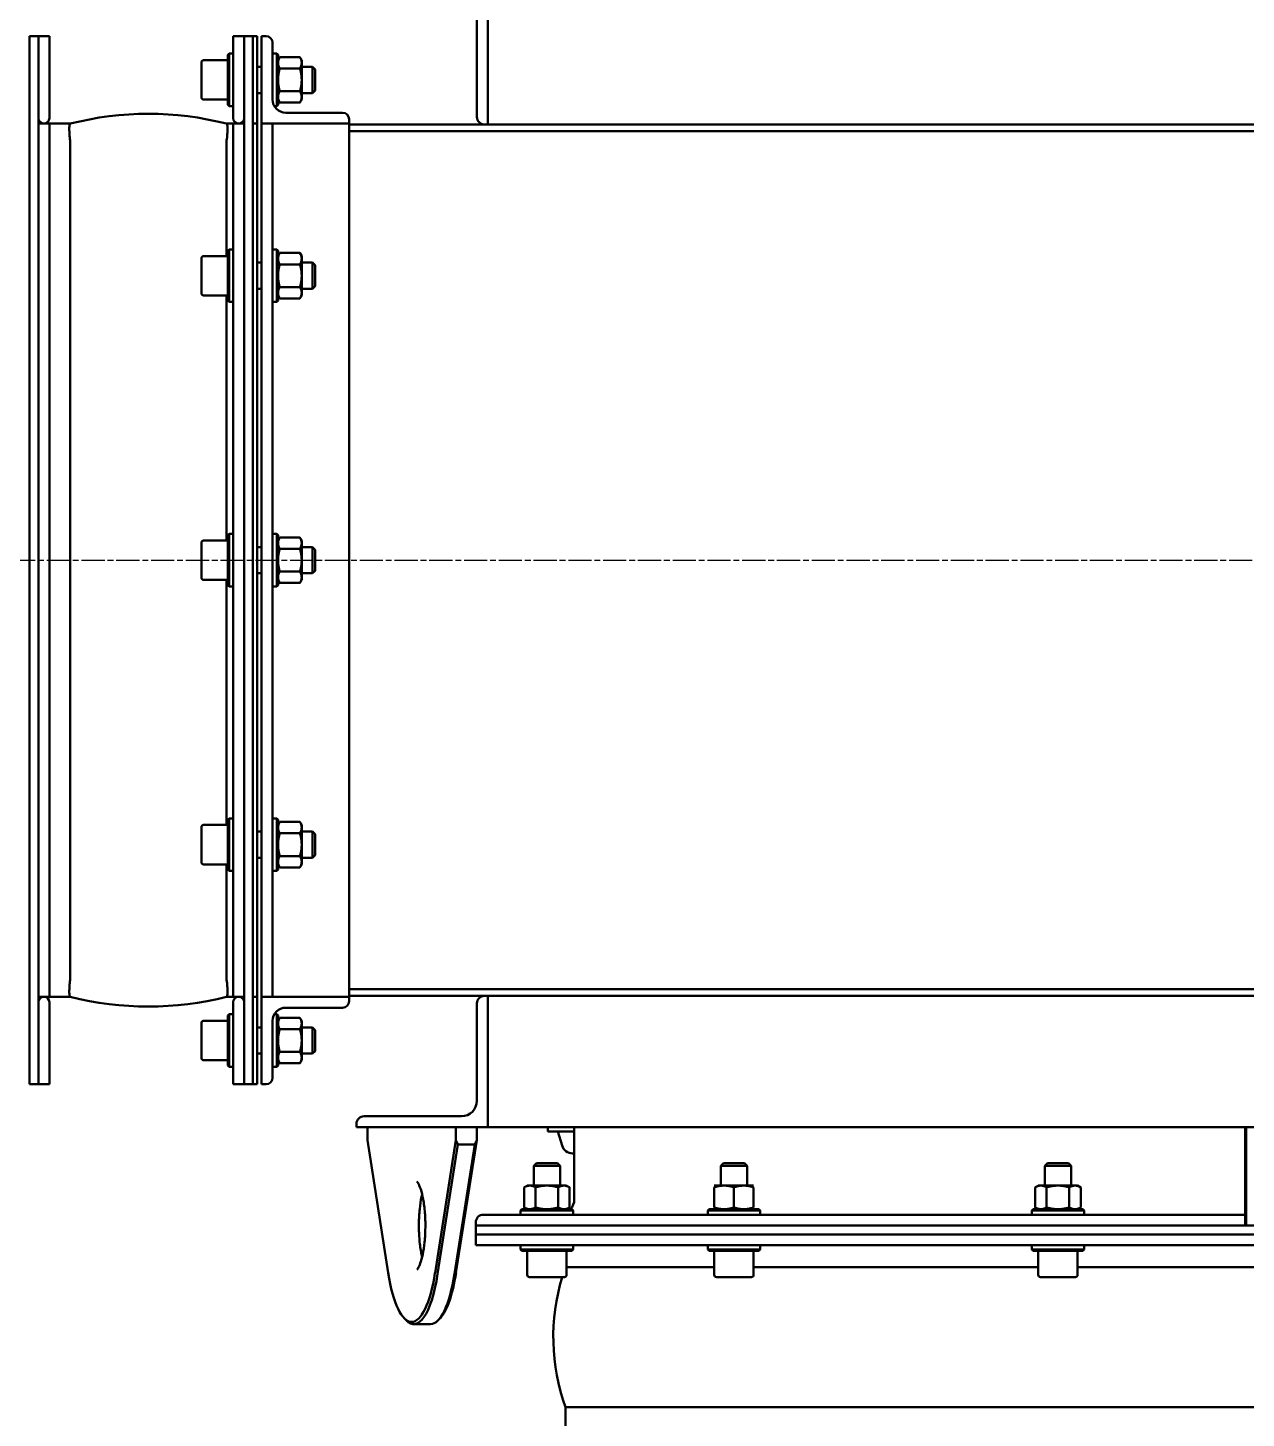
# Model space of a CAD drawing. Header units: metres. Extents: x 31500 to 1073645, y -1029792 to 61053.
# Drawn here: x 116007.9 to 116305.7, y -553269.7 to -552929.7 of the extents above; entities that cross this region are included whole.
import ezdxf

# ---------------------------------------------------------------- set-up
doc = ezdxf.new("R2010")
doc.units = ezdxf.units.M
doc.linetypes.add('CHAIN', pattern=[0.3543, 0.2362, -0.0295, 0.0591, -0.0295])
doc.layers.add('Osa(ISO)', color=6, linetype='Continuous', lineweight=25, true_color=0xff00ff)
doc.layers.add('Viditelné hrany(ISO)', color=7, linetype='Continuous', lineweight=50)

msp = doc.modelspace()

# ---------------------------------------------------------------- linework, layer by layer
at = {"layer": 'Osa(ISO)', "linetype": 'CHAIN', "ltscale": 23.990969}
msp.add_line((108651.55, -553059.91), (116930.15, -553059.91), dxfattribs=at)
at = {"layer": 'Viditelné hrany(ISO)'}
for p, q in [((116120.35, -552921.3), (116120.35, -552953.4)), ((116117.68, -552951.53), (116117.68, -552927.72)), ((116008.36, -552933.92), (116008.36, -552931.78)), ((116010.5, -552931.78), (116008.36, -552931.78)), ((116013.18, -552931.78), (116010.5, -552931.78)), ((116010.5, -552951.84), (116010.5, -552931.78)), ((116013.18, -552951.84), (116013.18, -552931.78)), ((116060.79, -552931.78), (116058.12, -552931.78)), ((116058.12, -552951.84), (116058.12, -552931.78)), ((116060.79, -552951.84), (116060.79, -552931.78)), ((116062.93, -552931.78), (116060.79, -552931.78)), ((116062.93, -552931.78), (116064, -552931.78)), ((116062.93, -552931.78), (116062.93, -552953.18)), ((116064, -552931.78), (116064, -552953.18)), ((116066.14, -552931.78), (116065.07, -552931.78)), ((116065.07, -552931.78), (116065.07, -552953.18)), ((116008.36, -552933.92), (116008.36, -553185.9)), ((116067.75, -552947.29), (116067.75, -552933.38)), ((116050.36, -552946.76), (116050.36, -552938.2)), ((116056.78, -552937.66), (116050.89, -552937.66)), ((116056.78, -552936.39), (116057.11, -552936.06)), ((116056.78, -552948.56), (116056.78, -552936.39)), ((116057.11, -552936.06), (116057.11, -552948.9)), ((116057.11, -552936.06), (116058.12, -552936.06)), ((116064, -552939.27), (116065.07, -552939.27)), ((116068.75, -552936.06), (116067.75, -552936.06)), ((116068.75, -552948.9), (116068.75, -552936.06)), ((116069.08, -552936.39), (116068.75, -552936.06)), ((116069.08, -552936.39), (116069.08, -552948.56)), ((116069.08, -552937.66), (116069.51, -552936.92)), ((116069.51, -552936.92), (116074.43, -552936.92)), ((116074.86, -552937.66), (116074.43, -552936.92)), ((116074.86, -552937.66), (116074.86, -552938.31)), ((116074.86, -552938.31), (116074.86, -552942.48)), ((116074.86, -552939.27), (116077.54, -552939.27)), ((116077.54, -552945.69), (116077.54, -552939.27)), ((116078.18, -552939.91), (116077.54, -552939.27)), ((116069.51, -552939.7), (116074.43, -552939.7)), ((116074.86, -552946.65), (116074.86, -552942.48)), ((116078.18, -552939.91), (116078.18, -552945.05)), ((116064, -552945.69), (116065.07, -552945.69)), ((116069.51, -552945.26), (116074.43, -552945.26)), ((116074.86, -552945.69), (116077.54, -552945.69)), ((116078.18, -552945.05), (116077.54, -552945.69)), ((116056.78, -552947.29), (116050.89, -552947.29)), ((116056.78, -552948.56), (116057.11, -552948.9)), ((116057.11, -552948.9), (116058.12, -552948.9)), ((116068.75, -552948.9), (116068.18, -552948.9)), ((116069.08, -552948.56), (116068.75, -552948.9)), ((116069.08, -552947.29), (116069.51, -552948.04)), ((116069.51, -552948.04), (116074.43, -552948.04)), ((116074.86, -552947.29), (116074.43, -552948.04)), ((116074.86, -552946.65), (116074.86, -552947.29)), ((116010.5, -552951.84), (116010.5, -552953.18)), ((116060.79, -552951.84), (116060.79, -552953.18)), ((116084.87, -552950.5), (116070.96, -552950.5)), ((116086.47, -552953.18), (116086.47, -552952.11)), ((116010.5, -553166.64), (116010.5, -552953.18)), ((116013.18, -552953.18), (116010.5, -552953.18)), ((116013.18, -553166.64), (116013.18, -552953.18)), ((116018.26, -552953.18), (116013.18, -552953.18)), ((116058.12, -552953.18), (116056.51, -552953.18)), ((116058.12, -553166.64), (116058.12, -552953.18)), ((116060.79, -552953.18), (116058.12, -552953.18)), ((116060.79, -553166.64), (116060.79, -552953.18)), ((116062.93, -552953.18), (116064, -552953.18)), ((116062.93, -552953.18), (116064, -552953.18)), ((116062.93, -552953.18), (116062.93, -553166.64)), ((116064, -552953.18), (116064, -553166.64)), ((116066.14, -552953.18), (116065.07, -552953.18)), ((116065.07, -552953.18), (116065.07, -553166.64)), ((116065.07, -552953.18), (116086.47, -552953.18)), ((116067.75, -552953.18), (116067.75, -553166.64)), ((116086.47, -552953.18), (116086.47, -553166.64)), ((116086.47, -552953.4), (116279.31, -552953.4)), ((116086.47, -552955), (116279.4, -552955)), ((116477.45, -552953.4), (116279.31, -552953.4)), ((116533.62, -552955), (116279.4, -552955)), ((116018.26, -552957.46), (116018.26, -553162.36)), ((116056.51, -552957.46), (116056.51, -552985.55)), ((116050.36, -552994.64), (116050.36, -552986.08)), ((116056.78, -552985.55), (116050.89, -552985.55)), ((116056.78, -552984.27), (116057.11, -552983.94)), ((116056.78, -552996.45), (116056.78, -552984.27)), ((116057.11, -552983.94), (116057.11, -552996.78)), ((116057.11, -552983.94), (116058.12, -552983.94)), ((116068.75, -552983.94), (116067.75, -552983.94)), ((116068.75, -552996.78), (116068.75, -552983.94)), ((116069.08, -552984.27), (116068.75, -552983.94)), ((116069.08, -552984.27), (116069.08, -552996.45)), ((116069.08, -552985.55), (116069.51, -552984.8)), ((116069.51, -552984.8), (116074.43, -552984.8)), ((116074.86, -552985.55), (116074.43, -552984.8)), ((116074.86, -552985.55), (116074.86, -552986.19)), ((116074.86, -552986.19), (116074.86, -552990.36)), ((116064, -552987.15), (116065.07, -552987.15)), ((116069.51, -552987.58), (116074.43, -552987.58)), ((116074.86, -552987.15), (116077.54, -552987.15)), ((116077.54, -552993.57), (116077.54, -552987.15)), ((116078.18, -552987.79), (116077.54, -552987.15)), ((116078.18, -552987.79), (116078.18, -552992.93)), ((116064, -552993.57), (116065.07, -552993.57)), ((116069.51, -552993.14), (116074.43, -552993.14)), ((116074.86, -552994.53), (116074.86, -552990.36)), ((116074.86, -552993.57), (116077.54, -552993.57)), ((116078.18, -552992.93), (116077.54, -552993.57)), ((116056.78, -552995.18), (116050.89, -552995.18)), ((116056.51, -552995.18), (116056.51, -553055.1)), ((116056.78, -552996.45), (116057.11, -552996.78)), ((116057.11, -552996.78), (116058.12, -552996.78)), ((116068.75, -552996.78), (116067.75, -552996.78)), ((116069.08, -552996.45), (116068.75, -552996.78)), ((116069.08, -552995.18), (116069.51, -552995.92)), ((116069.51, -552995.92), (116074.43, -552995.92)), ((116074.86, -552995.18), (116074.43, -552995.92)), ((116074.86, -552994.53), (116074.86, -552995.18)), ((116056.78, -553053.82), (116057.11, -553053.49)), ((116056.78, -553066), (116056.78, -553053.82)), ((116057.11, -553053.49), (116057.11, -553066.33)), ((116057.11, -553053.49), (116058.12, -553053.49)), ((116068.75, -553053.49), (116067.75, -553053.49)), ((116068.75, -553066.33), (116068.75, -553053.49)), ((116069.08, -553053.82), (116068.75, -553053.49)), ((116069.08, -553053.82), (116069.08, -553066)), ((116069.08, -553055.1), (116069.51, -553054.35)), ((116069.51, -553054.35), (116074.43, -553054.35)), ((116074.86, -553055.1), (116074.43, -553054.35)), ((116050.36, -553064.19), (116050.36, -553055.63)), ((116056.78, -553055.1), (116050.89, -553055.1)), ((116064, -553056.7), (116065.07, -553056.7)), ((116069.51, -553057.13), (116074.43, -553057.13)), ((116074.86, -553055.1), (116074.86, -553055.74)), ((116074.86, -553055.74), (116074.86, -553059.91)), ((116074.86, -553056.7), (116077.54, -553056.7)), ((116077.54, -553063.12), (116077.54, -553056.7)), ((116078.18, -553057.34), (116077.54, -553056.7)), ((116078.18, -553057.34), (116078.18, -553062.48)), ((116074.86, -553064.08), (116074.86, -553059.91)), ((116056.78, -553064.73), (116050.89, -553064.73)), ((116056.51, -553064.73), (116056.51, -553124.65)), ((116064, -553063.12), (116065.07, -553063.12)), ((116069.08, -553064.73), (116069.51, -553065.47)), ((116069.51, -553062.69), (116074.43, -553062.69)), ((116074.86, -553064.73), (116074.43, -553065.47)), ((116074.86, -553063.12), (116077.54, -553063.12)), ((116074.86, -553064.08), (116074.86, -553064.73)), ((116078.18, -553062.48), (116077.54, -553063.12)), ((116056.78, -553066), (116057.11, -553066.33)), ((116057.11, -553066.33), (116058.12, -553066.33)), ((116068.75, -553066.33), (116067.75, -553066.33)), ((116069.08, -553066), (116068.75, -553066.33)), ((116069.51, -553065.47), (116074.43, -553065.47)), ((116050.36, -553133.74), (116050.36, -553125.18)), ((116056.78, -553124.65), (116050.89, -553124.65)), ((116056.78, -553123.37), (116057.11, -553123.04)), ((116056.78, -553135.55), (116056.78, -553123.37)), ((116057.11, -553123.04), (116057.11, -553135.88)), ((116057.11, -553123.04), (116058.12, -553123.04)), ((116064, -553126.25), (116065.07, -553126.25)), ((116068.75, -553123.04), (116067.75, -553123.04)), ((116068.75, -553135.88), (116068.75, -553123.04)), ((116069.08, -553123.37), (116068.75, -553123.04)), ((116069.08, -553123.37), (116069.08, -553135.55)), ((116069.08, -553124.65), (116069.51, -553123.9)), ((116069.51, -553123.9), (116074.43, -553123.9)), ((116074.86, -553124.65), (116074.43, -553123.9)), ((116074.86, -553124.65), (116074.86, -553125.29)), ((116074.86, -553125.29), (116074.86, -553129.46)), ((116074.86, -553126.25), (116077.54, -553126.25)), ((116077.54, -553132.67), (116077.54, -553126.25)), ((116078.18, -553126.89), (116077.54, -553126.25)), ((116069.51, -553126.68), (116074.43, -553126.68)), ((116074.86, -553133.63), (116074.86, -553129.46)), ((116078.18, -553126.89), (116078.18, -553132.03)), ((116064, -553132.67), (116065.07, -553132.67)), ((116069.51, -553132.24), (116074.43, -553132.24)), ((116074.86, -553132.67), (116077.54, -553132.67)), ((116078.18, -553132.03), (116077.54, -553132.67)), ((116056.78, -553134.28), (116050.89, -553134.28)), ((116056.51, -553134.28), (116056.51, -553162.36)), ((116056.78, -553135.55), (116057.11, -553135.88)), ((116057.11, -553135.88), (116058.12, -553135.88)), ((116068.75, -553135.88), (116067.75, -553135.88)), ((116069.08, -553135.55), (116068.75, -553135.88)), ((116069.08, -553134.28), (116069.51, -553135.02)), ((116069.51, -553135.02), (116074.43, -553135.02)), ((116074.86, -553134.28), (116074.43, -553135.02)), ((116074.86, -553133.63), (116074.86, -553134.28)), ((116013.18, -553166.64), (116010.5, -553166.64)), ((116010.5, -553166.64), (116010.5, -553167.98)), ((116013.18, -553166.64), (116018.26, -553166.64)), ((116056.51, -553166.64), (116058.12, -553166.64)), ((116060.79, -553166.64), (116058.12, -553166.64)), ((116060.79, -553166.64), (116060.79, -553167.98)), ((116062.93, -553166.64), (116064, -553166.64)), ((116062.93, -553188.04), (116062.93, -553166.64)), ((116062.93, -553166.64), (116064, -553166.64)), ((116064, -553188.04), (116064, -553166.64)), ((116066.14, -553166.64), (116065.07, -553166.64)), ((116065.07, -553166.64), (116086.47, -553166.64)), ((116065.07, -553188.04), (116065.07, -553166.64)), ((116086.47, -553164.82), (116279.4, -553164.82)), ((116086.47, -553166.42), (116279.31, -553166.42)), ((116086.47, -553166.64), (116086.47, -553167.71)), ((116120.35, -553166.42), (116120.35, -553198.52)), ((116477.45, -553166.42), (116279.31, -553166.42)), ((116533.62, -553164.82), (116279.4, -553164.82)), ((116010.5, -553188.04), (116010.5, -553167.98)), ((116013.18, -553188.04), (116013.18, -553167.98)), ((116058.12, -553188.04), (116058.12, -553167.98)), ((116060.79, -553188.04), (116060.79, -553167.98)), ((116084.87, -553169.32), (116070.96, -553169.32)), ((116117.68, -553192.1), (116117.68, -553168.29)), ((116050.36, -553181.62), (116050.36, -553173.06)), ((116056.78, -553172.53), (116050.89, -553172.53)), ((116056.78, -553171.26), (116057.11, -553170.92)), ((116056.78, -553183.43), (116056.78, -553171.26)), ((116057.11, -553170.92), (116057.11, -553183.76)), ((116057.11, -553170.92), (116058.12, -553170.92)), ((116067.75, -553172.53), (116067.75, -553186.44)), ((116068.75, -553170.92), (116068.18, -553170.92)), ((116068.75, -553183.76), (116068.75, -553170.92)), ((116069.08, -553171.26), (116068.75, -553170.92)), ((116069.08, -553171.26), (116069.08, -553183.43)), ((116069.08, -553172.53), (116069.51, -553171.78)), ((116069.51, -553171.78), (116074.43, -553171.78)), ((116074.86, -553172.53), (116074.43, -553171.78)), ((116074.86, -553172.53), (116074.86, -553173.17)), ((116074.86, -553173.17), (116074.86, -553177.34)), ((116064, -553174.13), (116065.07, -553174.13)), ((116069.51, -553174.56), (116074.43, -553174.56)), ((116074.86, -553174.13), (116077.54, -553174.13)), ((116077.54, -553180.55), (116077.54, -553174.13)), ((116078.18, -553174.77), (116077.54, -553174.13)), ((116078.18, -553174.77), (116078.18, -553179.91)), ((116064, -553180.55), (116065.07, -553180.55)), ((116069.51, -553180.12), (116074.43, -553180.12)), ((116074.86, -553181.51), (116074.86, -553177.34)), ((116074.86, -553180.55), (116077.54, -553180.55)), ((116078.18, -553179.91), (116077.54, -553180.55)), ((116056.78, -553182.16), (116050.89, -553182.16)), ((116056.78, -553183.43), (116057.11, -553183.76)), ((116057.11, -553183.76), (116058.12, -553183.76)), ((116068.75, -553183.76), (116067.75, -553183.76)), ((116069.08, -553183.43), (116068.75, -553183.76)), ((116069.08, -553182.16), (116069.51, -553182.9)), ((116069.51, -553182.9), (116074.43, -553182.9)), ((116074.86, -553182.16), (116074.43, -553182.9)), ((116074.86, -553181.51), (116074.86, -553182.16)), ((116008.36, -553188.04), (116008.36, -553185.9)), ((116008.36, -553188.04), (116010.5, -553188.04)), ((116013.18, -553188.04), (116010.5, -553188.04)), ((116060.79, -553188.04), (116058.12, -553188.04)), ((116060.79, -553188.04), (116062.93, -553188.04)), ((116062.93, -553188.04), (116064, -553188.04)), ((116066.14, -553188.04), (116065.07, -553188.04)), ((116090.12, -553195.85), (116113.93, -553195.85)), ((116088.25, -553198.52), (116088.25, -553197.72)), ((116120.35, -553198.52), (116088.25, -553198.52)), ((116090.93, -553201.71), (116090.93, -553198.52)), ((116112.54, -553198.52), (116112.54, -553201.71)), ((116117.68, -553198.52), (116117.68, -553201.71)), ((116120.35, -553198.52), (116490.57, -553198.52)), ((116135.06, -553198.52), (116135.06, -553199.59)), ((116141.48, -553199.59), (116135.06, -553199.59)), ((116138.5, -553203.04), (116137.46, -553199.59)), ((116141.48, -553216.18), (116141.48, -553198.52)), ((116305.46, -553198.52), (116305.46, -553216.18)), ((116305.74, -553222.6), (116305.74, -553198.52)), ((116305.75, -553198.52), (116305.75, -553216.18)), ((116096.02, -553234.15), (116090.93, -553201.71)), ((116112.54, -553201.71), (116107.45, -553234.15)), ((116108.09, -553234.42), (116113.05, -553202.8)), ((116117.16, -553202.8), (116112.2, -553234.42)), ((116113.05, -553202.8), (116112.54, -553201.71)), ((116112.58, -553234.15), (116117.68, -553201.71)), ((116113.05, -553202.8), (116117.16, -553202.8)), ((116117.68, -553201.71), (116117.16, -553202.8)), ((116132.23, -553207.35), (116131.59, -553207.99)), ((116132.23, -553207.35), (116137.37, -553207.35)), ((116137.37, -553207.35), (116138.01, -553207.99)), ((116141.48, -553204.94), (116141.06, -553204.94)), ((116177.96, -553207.35), (116177.32, -553207.99)), ((116177.96, -553207.35), (116183.09, -553207.35)), ((116183.09, -553207.35), (116183.74, -553207.99)), ((116257.16, -553207.35), (116256.52, -553207.99)), ((116257.16, -553207.35), (116262.3, -553207.35)), ((116262.3, -553207.35), (116262.94, -553207.99)), ((116138.01, -553207.99), (116131.59, -553207.99)), ((116131.59, -553212.81), (116131.59, -553207.99)), ((116138.01, -553212.81), (116138.01, -553207.99)), ((116183.74, -553207.99), (116177.32, -553207.99)), ((116177.32, -553212.81), (116177.32, -553207.99)), ((116183.74, -553212.81), (116183.74, -553207.99)), ((116262.94, -553207.99), (116256.52, -553207.99)), ((116256.52, -553212.81), (116256.52, -553207.99)), ((116262.94, -553212.81), (116262.94, -553207.99)), ((116129.98, -553212.81), (116129.24, -553213.24)), ((116129.24, -553218.15), (116129.24, -553213.24)), ((116129.98, -553212.81), (116130.63, -553212.81)), ((116130.63, -553212.81), (116134.8, -553212.81)), ((116132.02, -553218.15), (116132.02, -553213.24)), ((116138.97, -553212.81), (116134.8, -553212.81)), ((116137.58, -553218.15), (116137.58, -553213.24)), ((116138.97, -553212.81), (116139.61, -553212.81)), ((116139.61, -553212.81), (116140.36, -553213.24)), ((116140.36, -553218.15), (116140.36, -553213.24)), ((116175.71, -553212.81), (116178.12, -553212.81)), ((116175.71, -553218.15), (116175.71, -553213.24)), ((116178.12, -553212.81), (116182.93, -553212.81)), ((116180.53, -553218.15), (116180.53, -553213.24)), ((116185.34, -553212.81), (116182.93, -553212.81)), ((116185.34, -553218.15), (116185.34, -553213.24)), ((116254.92, -553212.81), (116254.17, -553213.24)), ((116254.17, -553218.15), (116254.17, -553213.24)), ((116254.92, -553212.81), (116255.56, -553212.81)), ((116255.56, -553212.81), (116259.73, -553212.81)), ((116256.95, -553218.15), (116256.95, -553213.24)), ((116259.73, -553212.81), (116263.9, -553212.81)), ((116262.51, -553218.15), (116262.51, -553213.24)), ((116264.55, -553212.81), (116263.9, -553212.81)), ((116264.55, -553212.81), (116265.29, -553213.24)), ((116265.29, -553218.15), (116265.29, -553213.24)), ((116305.46, -553216.18), (116305.46, -553219.92)), ((116305.74, -553216.18), (116305.46, -553216.18)), ((116305.46, -553219.92), (116119.28, -553219.92)), ((116128.71, -553218.58), (116128.38, -553218.92)), ((116141.22, -553218.92), (116128.38, -553218.92)), ((116128.38, -553218.92), (116128.38, -553219.92)), ((116128.71, -553218.58), (116140.88, -553218.58)), ((116129.98, -553218.58), (116129.24, -553218.15)), ((116139.61, -553218.58), (116140.36, -553218.15)), ((116140.88, -553218.58), (116141.22, -553218.92)), ((116141.22, -553218.92), (116141.22, -553219.92)), ((116174.44, -553218.58), (116174.11, -553218.92)), ((116186.95, -553218.92), (116174.11, -553218.92)), ((116174.11, -553218.92), (116174.11, -553219.92)), ((116174.44, -553218.58), (116186.61, -553218.58)), ((116186.61, -553218.58), (116186.95, -553218.92)), ((116186.95, -553218.92), (116186.95, -553219.92)), ((116253.65, -553218.58), (116253.31, -553218.92)), ((116266.15, -553218.92), (116253.31, -553218.92)), ((116253.31, -553218.92), (116253.31, -553219.92)), ((116253.65, -553218.58), (116265.82, -553218.58)), ((116254.92, -553218.58), (116254.17, -553218.15)), ((116264.55, -553218.58), (116265.29, -553218.15)), ((116265.82, -553218.58), (116266.15, -553218.92)), ((116266.15, -553218.92), (116266.15, -553219.92)), ((116305.46, -553221.79), (116305.46, -553219.92)), ((116117.41, -553222.6), (116117.41, -553221.79)), ((116305.46, -553222.6), (116117.41, -553222.6)), ((116117.41, -553222.6), (116493.51, -553222.6)), ((116117.41, -553222.6), (116117.41, -553224.74)), ((116117.41, -553224.74), (116493.51, -553224.74)), ((116117.41, -553224.74), (116117.41, -553227.41)), ((116117.41, -553224.74), (116493.51, -553224.74)), ((116305.46, -553221.79), (116305.46, -553222.6)), ((116117.41, -553227.41), (116493.51, -553227.41)), ((116128.38, -553228.42), (116128.38, -553227.41)), ((116141.22, -553228.42), (116141.22, -553227.41)), ((116174.11, -553228.42), (116174.11, -553227.41)), ((116186.95, -553228.42), (116186.95, -553227.41)), ((116253.31, -553228.42), (116253.31, -553227.41)), ((116266.15, -553228.42), (116266.15, -553227.41)), ((116128.38, -553228.42), (116141.22, -553228.42)), ((116128.71, -553228.75), (116128.38, -553228.42)), ((116140.88, -553228.75), (116128.71, -553228.75)), ((116129.98, -553228.75), (116129.98, -553234.63)), ((116139.61, -553228.75), (116139.61, -553234.63)), ((116140.88, -553228.75), (116141.22, -553228.42)), ((116174.11, -553228.42), (116186.95, -553228.42)), ((116174.44, -553228.75), (116174.11, -553228.42)), ((116186.61, -553228.75), (116174.44, -553228.75)), ((116175.71, -553228.75), (116175.71, -553234.63)), ((116185.34, -553228.75), (116185.34, -553234.63)), ((116186.61, -553228.75), (116186.95, -553228.42)), ((116253.31, -553228.42), (116266.15, -553228.42)), ((116253.65, -553228.75), (116253.31, -553228.42)), ((116265.82, -553228.75), (116253.65, -553228.75)), ((116254.92, -553228.75), (116254.92, -553234.63)), ((116264.55, -553228.75), (116264.55, -553234.63)), ((116265.82, -553228.75), (116266.15, -553228.42)), ((116139.61, -553232.76), (116175.71, -553232.76)), ((116185.34, -553232.76), (116254.92, -553232.76)), ((116264.55, -553232.76), (116346.38, -553232.76)), ((116139.08, -553235.17), (116130.52, -553235.17)), ((116184.81, -553235.17), (116176.25, -553235.17)), ((116264.01, -553235.17), (116255.45, -553235.17)), ((116099.83, -553245.13), (116100.3, -553245.64)), ((116108.77, -553245.13), (116108.3, -553245.64)), ((116106.36, -553246.67), (116102.25, -553246.67)), ((116139.34, -553267), (116471.58, -553267)), ((116139.34, -553267), (116139.34, -553272.35))]:
    msp.add_line(p, q, dxfattribs=at)
for centre, radius, start, end in [((116066.14, -552933.38), 1.6, 0, 90), ((116050.89, -552938.2), 0.535, 90, 180), ((116050.89, -552946.76), 0.535, 180, 270), ((116070.96, -552947.29), 3.21, 180, 270), ((116011.84, -552951.84), 1.34, 180, 0), ((116037.39, -553027.81), 77.04, 75.6213, 104.3787), ((116059.45, -552951.84), 1.34, 180, 0), ((116084.87, -552952.11), 1.6, 0, 90), ((116119.55, -552951.53), 1.87, 180, 270), ((116050.89, -552986.08), 0.535, 90, 180), ((116050.89, -552994.64), 0.535, 180, 270), ((116050.89, -553055.63), 0.535, 90, 180), ((116050.89, -553064.19), 0.535, 180, 270), ((116050.89, -553125.18), 0.535, 90, 180), ((116050.89, -553133.74), 0.535, 180, 270), ((116011.84, -553167.98), 1.34, 0, 180), ((116037.39, -553092.01), 77.04, 255.6213, 284.3787), ((116059.45, -553167.98), 1.34, 0, 180), ((116119.55, -553168.29), 1.87, 90, 180), ((116070.96, -553172.53), 3.21, 90, 180), ((116084.87, -553167.71), 1.6, 270, 0), ((116050.89, -553173.06), 0.535, 90, 180), ((116050.89, -553181.62), 0.535, 180, 270), ((116066.14, -553186.44), 1.6, 270, 0), ((116113.93, -553192.1), 3.75, 270, 0), ((116090.12, -553197.72), 1.87, 90, 180), ((116141.06, -553202.27), 2.67, 196.8393, 270), ((116137.74, -553216.18), 3.75, 319.9948, 0), ((116119.28, -553221.79), 1.87, 90, 180), ((116130.52, -553234.63), 0.535, 180, 270), ((116139.08, -553234.63), 0.535, 270, 0), ((116176.25, -553234.63), 0.535, 180, 270), ((116184.81, -553234.63), 0.535, 270, 0), ((116255.45, -553234.63), 0.535, 180, 270), ((116264.01, -553234.63), 0.535, 270, 0), ((116187.2, -553249.88), 50.83, 163.1736, 199.6846)]:
    msp.add_arc(centre, radius, start, end, dxfattribs=at)
for centre, major_axis, ratio, start_param, end_param in [((116017.23, -552957.46), (0, 1.07), 0.96868, 4.712557, 4.836324), ((116057.55, -552957.46), (0, -1.07), 0.96868, 4.588454, 4.712221), ((116017.23, -553162.36), (0, 1.07), 0.96868, 4.588454, 4.712221), ((116057.55, -553162.36), (0, -1.07), 0.96868, 4.712557, 4.836324), ((116101.73, -553222.6), (0, -23.54), 0.278592, 5.225509, 7.340861), ((116102.25, -553222.6), (0, -24.08), 0.278592, 5.988878, 7.340861), ((116106.36, -553222.6), (0, -24.08), 0.278592, 0, 1.057676), ((116106.87, -553222.6), (0, -23.54), 0.278592, 0.294307, 1.057676)]:
    msp.add_ellipse(centre, major_axis=major_axis, ratio=ratio, start_param=start_param, end_param=end_param, dxfattribs=at)
for points, weights in [([(116069.08, -552938.31), (116069.08, -552937.66), (116069.51, -552936.92)], [2.13545552942, 2.13545552942, 1.98213672052]), ([(116069.51, -552939.7), (116069.08, -552938.95), (116069.08, -552938.31)], [1.9821367205, 2.13545552942, 2.13545552942]), ([(116074.43, -552936.92), (116074.86, -552937.66), (116074.86, -552938.31)], [1.98213672051, 2.13545552943, 2.13545552943]), ([(116074.86, -552938.31), (116074.86, -552938.95), (116074.43, -552939.7)], [2.13545552943, 2.13545552944, 1.98213672054]), ([(116069.08, -552942.48), (116069.08, -552941.19), (116069.51, -552939.7)], [2.13545552943, 2.13545552943, 1.98213672053]), ([(116069.51, -552945.26), (116069.08, -552943.77), (116069.08, -552942.48)], [1.98213672051, 2.13545552943, 2.13545552943]), ([(116074.43, -552939.7), (116074.86, -552941.19), (116074.86, -552942.48)], [1.98213672055, 2.13545552947, 2.13545552947]), ([(116074.86, -552942.48), (116074.86, -552943.77), (116074.43, -552945.26)], [2.13545552947, 2.13545552947, 1.98213672056]), ([(116069.08, -552946.65), (116069.08, -552946), (116069.51, -552945.26)], [2.13545552946, 2.13545552946, 1.98213672055]), ([(116074.43, -552945.26), (116074.86, -552946), (116074.86, -552946.65)], [1.98213672052, 2.13545552942, 2.13545552941]), ([(116069.51, -552948.04), (116069.08, -552947.29), (116069.08, -552946.65)], [1.98213672055, 2.13545552946, 2.13545552946]), ([(116074.86, -552946.65), (116074.86, -552947.29), (116074.43, -552948.04)], [2.13545552941, 2.13545552941, 1.98213672051]), ([(116069.08, -552986.19), (116069.08, -552985.55), (116069.51, -552984.8)], [2.13545552942, 2.13545552942, 1.98213672052]), ([(116069.51, -552987.58), (116069.08, -552986.84), (116069.08, -552986.19)], [1.9821367205, 2.13545552942, 2.13545552942]), ([(116074.43, -552984.8), (116074.86, -552985.55), (116074.86, -552986.19)], [1.98213672051, 2.13545552943, 2.13545552943]), ([(116074.86, -552986.19), (116074.86, -552986.84), (116074.43, -552987.58)], [2.13545552943, 2.13545552944, 1.98213672054]), ([(116069.08, -552990.36), (116069.08, -552989.07), (116069.51, -552987.58)], [2.13545552943, 2.13545552943, 1.98213672053]), ([(116074.43, -552987.58), (116074.86, -552989.07), (116074.86, -552990.36)], [1.98213672055, 2.13545552947, 2.13545552947]), ([(116069.51, -552993.14), (116069.08, -552991.65), (116069.08, -552990.36)], [1.98213672051, 2.13545552943, 2.13545552943]), ([(116069.08, -552994.53), (116069.08, -552993.89), (116069.51, -552993.14)], [2.13545552946, 2.13545552946, 1.98213672055]), ([(116074.86, -552990.36), (116074.86, -552991.65), (116074.43, -552993.14)], [2.13545552947, 2.13545552946, 1.98213672056]), ([(116074.43, -552993.14), (116074.86, -552993.89), (116074.86, -552994.53)], [1.98213672052, 2.13545552942, 2.13545552941]), ([(116069.51, -552995.92), (116069.08, -552995.18), (116069.08, -552994.53)], [1.98213672055, 2.13545552946, 2.13545552946]), ([(116074.86, -552994.53), (116074.86, -552995.18), (116074.43, -552995.92)], [2.13545552941, 2.13545552941, 1.98213672051]), ([(116069.08, -553055.74), (116069.08, -553055.1), (116069.51, -553054.35)], [2.13545552942, 2.13545552942, 1.98213672052]), ([(116074.43, -553054.35), (116074.86, -553055.1), (116074.86, -553055.74)], [1.98213672051, 2.13545552943, 2.13545552943]), ([(116069.51, -553057.13), (116069.08, -553056.39), (116069.08, -553055.74)], [1.9821367205, 2.13545552942, 2.13545552942]), ([(116069.08, -553059.91), (116069.08, -553058.62), (116069.51, -553057.13)], [2.13545552943, 2.13545552943, 1.98213672053]), ([(116074.86, -553055.74), (116074.86, -553056.39), (116074.43, -553057.13)], [2.13545552943, 2.13545552944, 1.98213672054]), ([(116074.43, -553057.13), (116074.86, -553058.62), (116074.86, -553059.91)], [1.98213672055, 2.13545552947, 2.13545552947]), ([(116069.51, -553062.69), (116069.08, -553061.2), (116069.08, -553059.91)], [1.98213672051, 2.13545552943, 2.13545552943]), ([(116074.86, -553059.91), (116074.86, -553061.2), (116074.43, -553062.69)], [2.13545552947, 2.13545552946, 1.98213672056]), ([(116069.08, -553064.08), (116069.08, -553063.44), (116069.51, -553062.69)], [2.13545552946, 2.13545552946, 1.98213672055]), ([(116069.51, -553065.47), (116069.08, -553064.73), (116069.08, -553064.08)], [1.98213672055, 2.13545552946, 2.13545552946]), ([(116074.43, -553062.69), (116074.86, -553063.44), (116074.86, -553064.08)], [1.98213672052, 2.13545552942, 2.13545552941]), ([(116074.86, -553064.08), (116074.86, -553064.73), (116074.43, -553065.47)], [2.13545552941, 2.13545552941, 1.98213672051]), ([(116069.08, -553125.29), (116069.08, -553124.65), (116069.51, -553123.9)], [2.13545552942, 2.13545552942, 1.98213672052]), ([(116069.51, -553126.68), (116069.08, -553125.94), (116069.08, -553125.29)], [1.9821367205, 2.13545552942, 2.13545552942]), ([(116074.43, -553123.9), (116074.86, -553124.65), (116074.86, -553125.29)], [1.98213672051, 2.13545552943, 2.13545552943]), ([(116074.86, -553125.29), (116074.86, -553125.94), (116074.43, -553126.68)], [2.13545552943, 2.13545552944, 1.98213672054]), ([(116069.08, -553129.46), (116069.08, -553128.17), (116069.51, -553126.68)], [2.13545552943, 2.13545552943, 1.98213672053]), ([(116069.51, -553132.24), (116069.08, -553130.75), (116069.08, -553129.46)], [1.98213672051, 2.13545552943, 2.13545552943]), ([(116074.43, -553126.68), (116074.86, -553128.17), (116074.86, -553129.46)], [1.98213672055, 2.13545552947, 2.13545552947]), ([(116074.86, -553129.46), (116074.86, -553130.75), (116074.43, -553132.24)], [2.13545552947, 2.13545552946, 1.98213672056]), ([(116069.08, -553133.63), (116069.08, -553132.99), (116069.51, -553132.24)], [2.13545552946, 2.13545552946, 1.98213672055]), ([(116074.43, -553132.24), (116074.86, -553132.99), (116074.86, -553133.63)], [1.98213672052, 2.13545552942, 2.13545552941]), ([(116069.51, -553135.02), (116069.08, -553134.28), (116069.08, -553133.63)], [1.98213672055, 2.13545552946, 2.13545552946]), ([(116074.86, -553133.63), (116074.86, -553134.28), (116074.43, -553135.02)], [2.13545552941, 2.13545552941, 1.98213672051]), ([(116069.08, -553173.17), (116069.08, -553172.53), (116069.51, -553171.78)], [2.13545552942, 2.13545552942, 1.98213672052]), ([(116069.51, -553174.56), (116069.08, -553173.82), (116069.08, -553173.17)], [1.9821367205, 2.13545552942, 2.13545552942]), ([(116074.43, -553171.78), (116074.86, -553172.53), (116074.86, -553173.17)], [1.98213672051, 2.13545552943, 2.13545552943]), ([(116074.86, -553173.17), (116074.86, -553173.82), (116074.43, -553174.56)], [2.13545552943, 2.13545552944, 1.98213672054]), ([(116069.08, -553177.34), (116069.08, -553176.05), (116069.51, -553174.56)], [2.13545552943, 2.13545552943, 1.98213672053]), ([(116074.43, -553174.56), (116074.86, -553176.05), (116074.86, -553177.34)], [1.98213672055, 2.13545552947, 2.13545552947]), ([(116069.51, -553180.12), (116069.08, -553178.63), (116069.08, -553177.34)], [1.98213672051, 2.13545552943, 2.13545552943]), ([(116069.08, -553181.51), (116069.08, -553180.87), (116069.51, -553180.12)], [2.13545552946, 2.13545552946, 1.98213672055]), ([(116074.86, -553177.34), (116074.86, -553178.63), (116074.43, -553180.12)], [2.13545552947, 2.13545552946, 1.98213672056]), ([(116074.43, -553180.12), (116074.86, -553180.87), (116074.86, -553181.51)], [1.98213672051, 2.13545552942, 2.13545552941]), ([(116069.51, -553182.9), (116069.08, -553182.16), (116069.08, -553181.51)], [1.98213672055, 2.13545552946, 2.13545552946]), ([(116074.86, -553181.51), (116074.86, -553182.16), (116074.43, -553182.9)], [2.13545552941, 2.13545552941, 1.98213672051]), ([(116129.24, -553213.24), (116129.98, -553212.81), (116130.63, -553212.81)], [1.98213672051, 2.13545552943, 2.13545552943]), ([(116130.63, -553212.81), (116131.27, -553212.81), (116132.02, -553213.24)], [2.13545552943, 2.13545552944, 1.98213672054]), ([(116132.02, -553213.24), (116133.51, -553212.81), (116134.8, -553212.81)], [1.98213672055, 2.13545552947, 2.13545552947]), ([(116134.8, -553212.81), (116136.09, -553212.81), (116137.58, -553213.24)], [2.13545552947, 2.13545552946, 1.98213672056]), ([(116137.58, -553213.24), (116138.32, -553212.81), (116138.97, -553212.81)], [1.98213672052, 2.13545552942, 2.13545552941]), ([(116138.97, -553212.81), (116139.61, -553212.81), (116140.36, -553213.24)], [2.13545552941, 2.13545552941, 1.98213672051]), ([(116175.71, -553213.24), (116177, -553212.81), (116178.12, -553212.81)], [1.98213672051, 2.13545552943, 2.13545552943]), ([(116178.12, -553212.81), (116179.24, -553212.81), (116180.53, -553213.24)], [2.13545552943, 2.13545552944, 1.98213672054]), ([(116180.53, -553213.24), (116181.82, -553212.81), (116182.93, -553212.81)], [1.98213672055, 2.13545552947, 2.13545552947]), ([(116182.93, -553212.81), (116184.05, -553212.81), (116185.34, -553213.24)], [2.13545552947, 2.13545552946, 1.98213672056]), ([(116254.17, -553213.24), (116254.92, -553212.81), (116255.56, -553212.81)], [1.98213672049, 2.13545552939, 2.1354555294]), ([(116255.56, -553212.81), (116256.21, -553212.81), (116256.95, -553213.24)], [2.1354555294, 2.1354555294, 1.98213672051]), ([(116256.95, -553213.24), (116258.44, -553212.81), (116259.73, -553212.81)], [1.98213672051, 2.13545552943, 2.13545552943]), ([(116259.73, -553212.81), (116261.02, -553212.81), (116262.51, -553213.24)], [2.13545552943, 2.13545552944, 1.98213672054]), ([(116262.51, -553213.24), (116263.26, -553212.81), (116263.9, -553212.81)], [1.98213672055, 2.13545552947, 2.13545552947]), ([(116263.9, -553212.81), (116264.55, -553212.81), (116265.29, -553213.24)], [2.13545552947, 2.13545552947, 1.98213672056]), ([(116130.63, -553218.58), (116129.98, -553218.58), (116129.24, -553218.15)], [2.13545552942, 2.13545552942, 1.98213672052]), ([(116132.02, -553218.15), (116131.27, -553218.58), (116130.63, -553218.58)], [1.9821367205, 2.13545552942, 2.13545552942]), ([(116134.8, -553218.58), (116133.51, -553218.58), (116132.02, -553218.15)], [2.13545552943, 2.13545552943, 1.98213672053]), ([(116137.58, -553218.15), (116136.09, -553218.58), (116134.8, -553218.58)], [1.98213672051, 2.13545552943, 2.13545552943]), ([(116138.97, -553218.58), (116138.32, -553218.58), (116137.58, -553218.15)], [2.13545552946, 2.13545552946, 1.98213672056]), ([(116140.36, -553218.15), (116139.61, -553218.58), (116138.97, -553218.58)], [1.98213672055, 2.13545552946, 2.13545552946]), ([(116178.12, -553218.58), (116177, -553218.58), (116175.71, -553218.15)], [2.13545552942, 2.13545552942, 1.98213672052]), ([(116180.53, -553218.15), (116179.24, -553218.58), (116178.12, -553218.58)], [1.9821367205, 2.13545552942, 2.13545552942]), ([(116182.93, -553218.58), (116181.82, -553218.58), (116180.53, -553218.15)], [2.13545552943, 2.13545552943, 1.98213672053]), ([(116185.34, -553218.15), (116184.05, -553218.58), (116182.93, -553218.58)], [1.98213672051, 2.13545552943, 2.13545552943]), ([(116255.56, -553218.58), (116254.92, -553218.58), (116254.17, -553218.15)], [2.1354555294, 2.13545552941, 1.98213672051]), ([(116256.95, -553218.15), (116256.21, -553218.58), (116255.56, -553218.58)], [1.98213672049, 2.1354555294, 2.1354555294]), ([(116259.73, -553218.58), (116258.44, -553218.58), (116256.95, -553218.15)], [2.13545552942, 2.13545552942, 1.98213672052]), ([(116262.51, -553218.15), (116261.02, -553218.58), (116259.73, -553218.58)], [1.9821367205, 2.13545552942, 2.13545552942]), ([(116263.9, -553218.58), (116263.26, -553218.58), (116262.51, -553218.15)], [2.13545552943, 2.13545552943, 1.98213672053]), ([(116265.29, -553218.15), (116264.55, -553218.58), (116263.9, -553218.58)], [1.98213672051, 2.13545552943, 2.13545552943])]:
    msp.add_rational_spline(points, weights, degree=2, dxfattribs=at)
for points, knots in [([(116018.26, -552953.18), (116018.19, -552953.2), (116018.14, -552953.31), (116018.07, -552953.74), (116018.05, -552954.05), (116018.05, -552954.82), (116018.07, -552955.27), (116018.14, -552956.26), (116018.19, -552956.79), (116018.26, -552957.33)], [0.000001, 0.000001, 0.000001, 0.000001, 0.302781, 0.302781, 0.607248, 0.607248, 0.911714, 0.911714, 1.2145, 1.2145, 1.2145, 1.2145]), ([(116056.52, -552953.18), (116056.58, -552953.2), (116056.64, -552953.31), (116056.7, -552953.74), (116056.72, -552954.05), (116056.72, -552954.82), (116056.7, -552955.27), (116056.64, -552956.26), (116056.58, -552956.79), (116056.52, -552957.33)], [-1.2145, -1.2145, -1.2145, -1.2145, -0.91172, -0.91172, -0.607253, -0.607253, -0.302787, -0.302787, -0.000001, -0.000001, -0.000001, -0.000001]), ([(116018.26, -553162.49), (116018.19, -553163.03), (116018.14, -553163.56), (116018.07, -553164.55), (116018.05, -553165.01), (116018.05, -553165.77), (116018.07, -553166.08), (116018.14, -553166.51), (116018.19, -553166.62), (116018.26, -553166.64)], [0.000001, 0.000001, 0.000001, 0.000001, 0.302781, 0.302781, 0.607248, 0.607248, 0.911714, 0.911714, 1.2145, 1.2145, 1.2145, 1.2145]), ([(116056.52, -553162.49), (116056.58, -553163.03), (116056.64, -553163.56), (116056.7, -553164.55), (116056.72, -553165.01), (116056.72, -553165.77), (116056.7, -553166.08), (116056.64, -553166.51), (116056.58, -553166.62), (116056.52, -553166.64)], [-1.2145, -1.2145, -1.2145, -1.2145, -0.91172, -0.91172, -0.607253, -0.607253, -0.302787, -0.302787, -0.000001, -0.000001, -0.000001, -0.000001]), ([(116103.01, -553233.36), (116103.01, -553233.36), (116103.01, -553233.36), (116103.06, -553233.32), (116103.18, -553233.19), (116103.48, -553232.7), (116103.67, -553232.31), (116104.07, -553231.22), (116104.27, -553230.48), (116104.63, -553228.74), (116104.79, -553227.72), (116105.01, -553225.49), (116105.08, -553224.29), (116105.11, -553221.86), (116105.07, -553220.63), (116104.89, -553218.29), (116104.75, -553217.18), (116104.39, -553215.22), (116104.18, -553214.36), (116103.73, -553213.02), (116103.5, -553212.52), (116103.15, -553211.95), (116103.01, -553211.84), (116103.01, -553211.83), (116103.01, -553211.83), (116103.01, -553211.83)], [0.187635, 0.187635, 0.187635, 0.187635, 0.23015, 0.23015, 0.424927, 0.424927, 0.655306, 0.655306, 0.927462, 0.927462, 1.223553, 1.223553, 1.529743, 1.529743, 1.838934, 1.838934, 2.146418, 2.146418, 2.445796, 2.445796, 2.722971, 2.722971, 2.951927, 2.951927, 2.953957, 2.953957, 2.953957, 2.953957]), ([(116104.3, -553214.9), (116104.25, -553215.11), (116104.2, -553215.32), (116103.97, -553216.45), (116103.81, -553217.48), (116103.59, -553219.7), (116103.52, -553220.9), (116103.49, -553223.33), (116103.53, -553224.56), (116103.71, -553226.9), (116103.85, -553228.01), (116104.11, -553229.46), (116104.2, -553229.89), (116104.3, -553230.29)], [3.996968, 3.996968, 3.996968, 3.996968, 4.069055, 4.069055, 4.365146, 4.365146, 4.671336, 4.671336, 4.980527, 4.980527, 5.288011, 5.288011, 5.42781, 5.42781, 5.42781, 5.42781])]:
    msp.add_open_spline(points, degree=3, knots=knots, dxfattribs=at)

doc.saveas('drawing.dxf')
